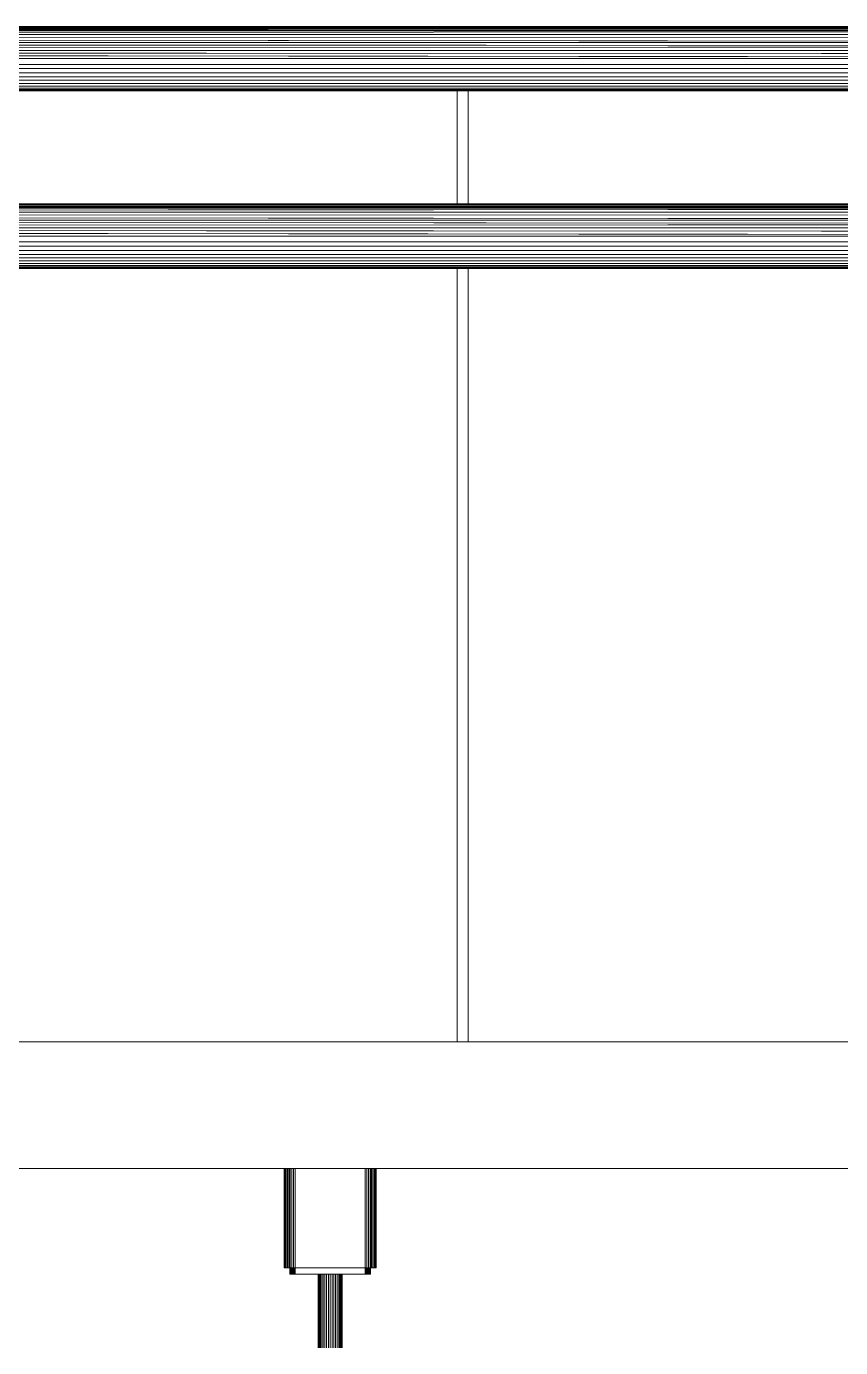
# Model space of a CAD drawing. Header units: centimetres. Extents: x -13467 to 3766, y -437 to 1921.
# Drawn here: x -7634.7 to -7570.5, y 94 to 198.2 of the extents above; entities that cross this region are included whole.
import ezdxf

# ---------------------------------------------------------------- set-up
doc = ezdxf.new("R2010")
doc.units = ezdxf.units.CM
doc.layers.add('G-IMPT', color=7, linetype='Continuous', lineweight=9)
doc.layers.add('M-EQPM', color=7, linetype='Continuous', lineweight=9)

# ---------------------------------------------------------------- blocks, each defined once
blk = doc.blocks.new('EQ-02-004 - EQ-02-004_dwg_Agrupar_892-1526218-Sección 1-1')
at = {"layer": 'G-IMPT'}
for p, q in [((-7427.12, 197.97), (-8683.59, 197.97)), ((-8056.59, 198.17), (-7426.62, 198.17)), ((-8056.59, 198.08), (-7426.62, 198.17)), ((-8056.59, 198.08), (-7426.62, 198.17)), ((-8056.59, 198.17), (-7426.62, 198.17)), ((-7426.62, 198.17), (-8056.59, 198.08)), ((-8056.59, 198.08), (-7426.62, 198.13)), ((-8056.59, 198.08), (-7426.62, 198.02)), ((-8056.59, 198.08), (-7426.62, 197.83)), ((-8056.59, 197.83), (-7426.62, 197.83)), ((-8056.59, 197.43), (-7426.62, 197.83)), ((-8056.59, 197.43), (-7426.62, 197.57)), ((-8056.59, 197.43), (-7426.62, 197.26)), ((-8056.59, 197.43), (-7426.62, 196.9)), ((-8056.59, 196.9), (-7426.62, 196.9)), ((-8056.59, 196.9), (-7426.62, 196.6)), ((-8056.59, 196.29), (-7426.62, 196.6)), ((-8056.59, 196.29), (-7426.62, 195.63)), ((-8056.59, 196.29), (-7426.62, 196.28)), ((-8056.59, 196.29), (-7426.62, 195.96)), ((-7426.62, 195.63), (-8684.09, 195.63)), ((-8054.09, 195.18), (-7432.12, 195.18)), ((-8054.09, 195.18), (-7432.12, 195.18)), ((-8054.09, 194.84), (-7432.12, 194.84)), ((-7432.12, 194.84), (-8054.09, 194.84)), ((-8054.09, 194.84), (-7432.12, 194.84)), ((-8054.09, 194.51), (-7432.12, 194.51)), ((-7432.12, 194.51), (-8054.09, 194.51)), ((-8054.09, 194.51), (-7432.12, 194.51)), ((-8054.09, 194.2), (-7432.12, 194.2)), ((-8054.09, 193.93), (-7432.12, 193.93)), ((-7432.12, 193.93), (-8054.09, 193.93)), ((-8054.09, 193.93), (-7432.12, 193.93)), ((-8054.09, 193.68), (-7432.12, 193.68)), ((-8054.09, 193.47), (-7432.12, 193.47)), ((-7432.12, 193.47), (-8054.09, 193.47)), ((-8054.09, 193.47), (-7432.12, 193.47)), ((-8054.09, 193.31), (-7432.12, 193.31)), ((-7432.12, 193.29), (-8054.09, 193.29)), ((-8054.09, 193.19), (-7432.12, 193.19)), ((-7432.12, 193.19), (-8054.09, 193.19)), ((-8054.09, 193.19), (-7432.12, 193.19)), ((-8054.09, 193.11), (-7432.12, 193.11)), ((-8054.09, 193.09), (-7432.12, 193.09)), ((-7432.12, 193.09), (-8054.09, 193.09)), ((-8054.09, 193.09), (-7432.12, 193.09)), ((-8683.59, 183.97), (-7427.12, 183.97)), ((-8056.59, 184.17), (-7426.62, 184.17)), ((-8056.59, 184.08), (-7426.62, 184.17)), ((-8056.59, 184.08), (-7426.62, 184.13)), ((-8056.59, 184.08), (-7426.62, 184.02)), ((-8056.59, 184.08), (-7426.62, 183.83)), ((-8056.59, 183.83), (-7426.62, 183.83)), ((-8056.59, 183.43), (-7426.62, 183.83)), ((-8056.59, 183.83), (-7426.62, 183.83)), ((-8056.59, 183.43), (-7426.62, 183.57)), ((-8056.59, 183.43), (-7426.62, 183.26)), ((-8056.59, 183.43), (-7426.62, 182.9)), ((-7426.62, 183.26), (-8056.59, 183.43)), ((-8056.59, 182.9), (-7426.62, 182.9)), ((-8056.59, 182.9), (-7426.62, 182.6)), ((-8056.59, 182.29), (-7426.62, 182.6)), ((-8056.59, 182.29), (-7426.62, 181.63)), ((-8056.59, 182.29), (-7426.62, 182.28)), ((-8056.59, 182.29), (-7426.62, 181.96)), ((-7426.62, 181.63), (-8684.09, 181.63)), ((-7432.12, 181.18), (-8054.09, 181.18)), ((-8054.09, 181.18), (-7432.12, 181.18)), ((-8054.09, 180.84), (-7432.12, 180.84)), ((-7432.12, 180.84), (-8054.09, 180.84)), ((-8054.09, 180.84), (-7432.12, 180.84)), ((-8054.09, 180.51), (-7432.12, 180.51)), ((-7432.12, 180.51), (-8054.09, 180.51)), ((-8054.09, 180.51), (-7432.12, 180.51)), ((-8054.09, 180.2), (-7432.12, 180.2)), ((-8054.09, 179.93), (-7432.12, 179.93)), ((-7432.12, 179.93), (-8054.09, 179.93)), ((-8054.09, 179.93), (-7432.12, 179.93)), ((-8054.09, 179.68), (-7432.12, 179.68)), ((-8054.09, 179.47), (-7432.12, 179.47)), ((-7432.12, 179.47), (-8054.09, 179.47)), ((-8054.09, 179.47), (-7432.12, 179.47)), ((-8054.09, 179.31), (-7432.12, 179.31)), ((-8054.09, 179.29), (-7432.12, 179.29)), ((-8054.09, 179.19), (-7432.12, 179.19)), ((-7432.12, 179.19), (-8054.09, 179.19)), ((-8054.09, 179.19), (-7432.12, 179.19)), ((-8054.09, 179.11), (-7432.12, 179.11)), ((-8054.09, 179.09), (-7432.12, 179.09)), ((-7432.12, 179.09), (-8054.09, 179.09)), ((-8054.09, 179.09), (-7432.12, 179.09)), ((-7432.12, 118.13), (-8054.09, 118.13)), ((-7432.12, 118.13), (-8054.09, 118.13)), ((-8388.09, 108.13), (-7432.12, 108.13)), ((-7432.12, 108.13), (-8388.09, 108.13))]:
    blk.add_line(p, q, dxfattribs=at)
at = {"layer": 'G-IMPT', "flags": 128}
for points in [[(-8684.09, 198.17), (-8390.13, 198.17), (-8056.59, 198.17), (-7426.62, 198.17), (-7426.62, 198.13), (-7426.62, 198.02), (-8056.59, 198.08), (-8056.59, 197.83)], [(-8056.59, 197.83), (-8390.13, 197.83), (-8390.13, 197.43), (-8056.59, 197.43), (-8056.59, 197.83), (-7426.62, 197.83), (-8056.59, 198.08), (-7426.62, 197.83)], [(-7426.62, 198.17), (-7426.62, 198.13), (-8056.59, 198.08), (-8056.59, 197.83)], [(-7426.62, 198.02), (-8056.59, 198.08), (-7426.62, 198.13), (-7426.62, 198.02), (-7426.62, 197.83)], [(-7426.62, 197.83), (-7426.62, 197.57), (-8056.59, 197.43), (-7426.62, 197.83), (-8056.59, 197.43), (-8056.59, 196.9), (-8390.13, 196.9), (-8390.13, 197.43), (-8684.09, 197.57), (-8684.09, 197.83), (-8390.13, 197.43), (-8684.09, 197.83), (-8390.13, 197.83), (-8390.13, 197.43), (-8056.59, 197.43), (-8056.59, 197.83), (-7426.62, 197.83), (-7426.62, 197.57)], [(-7426.62, 197.26), (-8056.59, 197.43), (-8056.59, 196.9), (-8390.13, 196.9), (-8390.13, 196.29)], [(-7426.62, 197.57), (-7426.62, 197.26), (-8056.59, 197.43), (-7426.62, 197.57)], [(-8056.59, 196.9), (-7426.62, 196.9), (-8056.59, 197.43), (-7426.62, 196.9), (-7426.62, 197.26)], [(-7426.62, 196.6), (-7426.62, 196.9), (-8056.59, 196.9), (-7426.62, 196.6), (-8056.59, 196.9)], [(-8056.59, 196.29), (-8390.13, 196.29), (-8684.09, 195.63), (-7426.62, 195.63), (-8056.59, 196.29), (-7426.62, 196.6)], [(-7426.62, 196.6), (-8056.59, 196.29), (-7426.62, 196.28)], [(-7426.62, 195.63), (-8056.59, 196.29), (-7426.62, 195.96), (-7426.62, 196.28)], [(-8684.09, 195.63), (-8684.09, 195.18), (-8684.09, 195.63), (-7426.62, 195.63), (-7426.62, 195.18), (-7432.12, 195.18), (-8054.09, 195.18), (-8054.09, 184.17)], [(-7426.62, 184.17), (-8056.59, 184.08), (-8390.13, 184.08), (-8684.09, 184.17), (-8390.13, 184.17)], [(-8684.09, 184.17), (-8390.13, 184.17), (-8056.59, 184.17), (-7426.62, 184.17), (-7426.62, 184.13), (-7426.62, 184.02), (-7426.62, 184.13), (-8056.59, 184.08), (-7426.62, 184.02), (-7426.62, 183.83), (-8056.59, 184.08), (-7426.62, 183.83), (-8056.59, 183.83)], [(-8390.13, 183.83), (-8056.59, 183.83), (-8056.59, 184.08), (-7426.62, 184.02), (-7426.62, 183.83)], [(-7426.62, 184.17), (-8056.59, 184.17), (-8055.84, 184.17)], [(-7426.62, 183.83), (-7426.62, 183.57), (-8056.59, 183.43), (-7426.62, 183.83), (-8056.59, 183.43)], [(-7426.62, 183.57), (-8056.59, 183.43), (-7426.62, 183.26)], [(-8056.59, 182.9), (-7426.62, 182.9), (-8056.59, 183.43), (-7426.62, 182.9), (-7426.62, 183.26), (-7426.62, 182.9)], [(-8056.59, 182.9), (-8056.59, 182.29), (-8390.13, 182.29), (-8684.09, 181.63), (-7426.62, 181.63), (-8056.59, 182.29), (-7426.62, 182.6)], [(-7426.62, 182.6), (-7426.62, 182.9), (-8056.59, 182.9), (-7426.62, 182.6), (-8056.59, 182.9)], [(-7426.62, 182.6), (-8056.59, 182.29), (-7426.62, 182.28)], [(-7426.62, 181.63), (-8056.59, 182.29), (-7426.62, 181.96), (-7426.62, 182.28)], [(-8059.09, 181.18), (-8387.63, 181.18), (-8392.63, 181.18), (-8678.59, 181.18), (-8684.09, 181.18), (-8684.09, 181.63), (-7426.62, 181.63), (-7426.62, 181.18), (-7432.12, 181.18), (-8054.09, 181.18), (-8059.09, 181.18), (-8387.63, 181.18)], [(-7432.12, 118.13), (-7432.12, 181.18), (-7432.12, 118.13), (-8054.09, 118.13), (-8054.09, 181.18), (-8059.09, 181.18)], [(-8388.09, 108.13), (-7432.12, 108.13), (-7432.12, 102.63), (-7427.12, 102.63), (-7427.12, 171.63), (-7426.62, 171.63), (-7426.62, 181.18), (-7432.12, 181.18)]]:
    blk.add_lwpolyline(points, dxfattribs=at)
for points in [[(-7426.62, 195.96), (-7426.62, 196.28), (-8056.59, 196.29)], [(-7432.12, 194.2), (-8054.09, 194.2)], [(-7432.12, 193.68), (-8054.09, 193.68)], [(-7432.12, 193.31), (-8054.09, 193.31)], [(-7432.12, 193.11), (-8054.09, 193.11)], [(-7426.62, 184.17), (-7426.62, 184.13), (-8056.59, 184.08), (-8056.59, 183.83), (-8390.13, 183.83), (-8390.13, 184.08), (-8684.09, 184.13), (-8684.09, 184.17), (-8390.13, 184.08), (-8056.59, 184.08)], [(-7426.62, 181.96), (-7426.62, 182.28), (-8056.59, 182.29)], [(-7432.12, 180.2), (-8054.09, 180.2)], [(-7432.12, 179.68), (-8054.09, 179.68)], [(-7432.12, 179.31), (-8054.09, 179.31)], [(-7432.12, 179.11), (-8054.09, 179.11)]]:
    blk.add_lwpolyline(points, close=True, dxfattribs=at)
blk = doc.blocks.new('EQ-02-004 - EQ-02-004_dwg-1526208-Sección 1-1')
blk.add_blockref('EQ-02-004 - EQ-02-004_dwg_Agrupar_892-1526218-Sección 1-1', (0, 0))
blk = doc.blocks.new('EQ-02-004 - EQ-02-004-1526283-Sección 1-1')
blk.add_blockref('EQ-02-004 - EQ-02-004_dwg-1526208-Sección 1-1', (0, 0))
blk = doc.blocks.new('EQ-06-011 - EQ-06-011_dwg_Agrupar_878-1573524-Sección 1-1')
at = {"layer": 'M-EQPM', "color": 136, "true_color": 0x007f7f}
for p, q in [((-7600.7, 184.17), (-7600.7, 193.11)), ((-7600.7, 193.11), (-7600.7, 184.17)), ((-7600.7, 193.11), (-7600.7, 184.17)), ((-7599.83, 184.17), (-7599.83, 193.11)), ((-7599.83, 193.11), (-7599.83, 184.17)), ((-7599.83, 184.17), (-7599.83, 193.11)), ((-7600.7, 118.13), (-7600.7, 179.11)), ((-7600.7, 179.11), (-7600.7, 118.13)), ((-7600.7, 179.11), (-7600.7, 118.13)), ((-7599.83, 118.13), (-7599.83, 179.11)), ((-7599.83, 179.11), (-7599.83, 118.13)), ((-7599.83, 118.13), (-7599.83, 179.11)), ((-7614.33, 100.3), (-7614.33, 108.13)), ((-7614.33, 108.13), (-7614.33, 100.3)), ((-7614.32, 100.3), (-7614.32, 108.13)), ((-7614.29, 100.3), (-7614.29, 108.13)), ((-7614.24, 108.13), (-7614.24, 100.3)), ((-7614.17, 100.3), (-7614.17, 108.13)), ((-7614.08, 108.13), (-7614.08, 100.3)), ((-7613.97, 100.3), (-7613.97, 108.13)), ((-7613.9, 100.3), (-7613.9, 108.13)), ((-7613.86, 100.3), (-7613.86, 108.13)), ((-7613.73, 100.3), (-7613.73, 108.13)), ((-7613.6, 108.13), (-7613.6, 100.3)), ((-7613.6, 108.13), (-7613.6, 100.3)), ((-7613.46, 108.13), (-7613.46, 100.3)), ((-7613.46, 100.3), (-7613.46, 108.13)), ((-7607.95, 108.13), (-7607.95, 100.3)), ((-7607.95, 100.3), (-7607.95, 108.13)), ((-7607.82, 100.3), (-7607.82, 108.13)), ((-7607.82, 100.3), (-7607.82, 108.13)), ((-7607.68, 100.3), (-7607.68, 108.13)), ((-7607.56, 100.3), (-7607.56, 108.13)), ((-7607.52, 100.3), (-7607.52, 108.13)), ((-7607.44, 108.13), (-7607.44, 100.3)), ((-7607.34, 108.13), (-7607.34, 100.3)), ((-7607.25, 100.3), (-7607.25, 108.13)), ((-7607.18, 108.13), (-7607.18, 100.3)), ((-7607.12, 108.13), (-7607.12, 100.3)), ((-7607.09, 100.3), (-7607.09, 108.13)), ((-7607.08, 100.3), (-7607.08, 108.13)), ((-7607.08, 108.13), (-7607.08, 100.3)), ((-7614.33, 100.3), (-7614.32, 100.3)), ((-7614.29, 100.3), (-7614.32, 100.3)), ((-7614.24, 100.3), (-7614.29, 100.3)), ((-7614.17, 100.3), (-7614.24, 100.3)), ((-7614.08, 100.3), (-7614.17, 100.3)), ((-7613.97, 100.3), (-7614.08, 100.3)), ((-7613.86, 100.3), (-7613.97, 100.3)), ((-7613.9, 99.8), (-7613.9, 100.3)), ((-7613.9, 100.3), (-7613.9, 99.8)), ((-7613.9, 100.3), (-7613.9, 99.8)), ((-7613.9, 100.3), (-7613.9, 99.8)), ((-7613.9, 99.8), (-7613.9, 100.3)), ((-7613.89, 99.8), (-7613.89, 100.3)), ((-7613.89, 99.8), (-7613.89, 100.3)), ((-7613.88, 100.3), (-7613.88, 99.8)), ((-7613.88, 100.3), (-7613.88, 99.8)), ((-7613.88, 100.3), (-7613.88, 99.8)), ((-7613.88, 99.8), (-7613.88, 100.3)), ((-7613.73, 100.3), (-7613.86, 100.3)), ((-7613.85, 100.3), (-7613.85, 99.8)), ((-7613.85, 100.3), (-7613.85, 99.8)), ((-7613.85, 100.3), (-7613.85, 99.8)), ((-7613.85, 100.3), (-7613.85, 99.8)), ((-7613.81, 99.8), (-7613.81, 100.3)), ((-7613.81, 99.8), (-7613.81, 100.3)), ((-7613.77, 99.8), (-7613.77, 100.3)), ((-7613.77, 100.3), (-7613.77, 99.8)), ((-7613.77, 100.3), (-7613.77, 99.8)), ((-7613.77, 100.3), (-7613.77, 99.8)), ((-7613.73, 100.3), (-7613.6, 100.3)), ((-7613.72, 100.3), (-7613.72, 99.8)), ((-7613.72, 100.3), (-7613.72, 99.8)), ((-7613.66, 100.3), (-7613.66, 99.8)), ((-7613.66, 99.8), (-7613.66, 100.3)), ((-7613.66, 100.3), (-7613.66, 99.8)), ((-7613.66, 100.3), (-7613.66, 99.8)), ((-7613.6, 100.3), (-7613.46, 100.3)), ((-7613.6, 99.8), (-7613.6, 100.3)), ((-7613.6, 100.3), (-7613.6, 99.8)), ((-7613.6, 99.8), (-7613.6, 100.3)), ((-7613.6, 100.3), (-7613.6, 99.8)), ((-7613.6, 100.3), (-7613.46, 100.3)), ((-7613.53, 100.3), (-7613.53, 99.8)), ((-7613.53, 100.3), (-7613.53, 99.8)), ((-7613.46, 100.3), (-7607.95, 100.3)), ((-7613.46, 100.3), (-7613.46, 99.8)), ((-7613.46, 100.3), (-7607.95, 100.3)), ((-7607.95, 100.3), (-7607.82, 100.3)), ((-7607.95, 100.3), (-7607.95, 99.8)), ((-7607.95, 100.3), (-7607.82, 100.3)), ((-7607.88, 99.8), (-7607.88, 100.3)), ((-7607.88, 100.3), (-7607.88, 99.8)), ((-7607.68, 100.3), (-7607.82, 100.3)), ((-7607.82, 99.8), (-7607.82, 100.3)), ((-7607.82, 99.8), (-7607.82, 100.3)), ((-7607.82, 100.3), (-7607.82, 99.8)), ((-7607.82, 99.8), (-7607.82, 100.3)), ((-7607.82, 100.3), (-7607.68, 100.3)), ((-7607.68, 100.3), (-7607.82, 100.3)), ((-7607.75, 99.8), (-7607.75, 100.3)), ((-7607.75, 99.8), (-7607.75, 100.3)), ((-7607.75, 100.3), (-7607.75, 99.8)), ((-7607.75, 100.3), (-7607.75, 99.8)), ((-7607.7, 100.3), (-7607.7, 99.8)), ((-7607.7, 99.8), (-7607.7, 100.3)), ((-7607.56, 100.3), (-7607.68, 100.3)), ((-7607.64, 99.8), (-7607.64, 100.3)), ((-7607.64, 100.3), (-7607.64, 99.8)), ((-7607.64, 100.3), (-7607.64, 99.8)), ((-7607.64, 100.3), (-7607.64, 99.8)), ((-7607.6, 100.3), (-7607.6, 99.8)), ((-7607.6, 100.3), (-7607.6, 99.8)), ((-7607.56, 100.3), (-7607.44, 100.3)), ((-7607.56, 99.8), (-7607.56, 100.3)), ((-7607.56, 99.8), (-7607.56, 100.3)), ((-7607.56, 100.3), (-7607.56, 99.8)), ((-7607.56, 100.3), (-7607.56, 99.8)), ((-7607.54, 99.8), (-7607.54, 100.3)), ((-7607.54, 100.3), (-7607.54, 99.8)), ((-7607.54, 99.8), (-7607.54, 100.3)), ((-7607.54, 100.3), (-7607.54, 99.8)), ((-7607.52, 100.3), (-7607.52, 99.8)), ((-7607.52, 100.3), (-7607.52, 99.8)), ((-7607.52, 100.3), (-7607.52, 99.8)), ((-7607.52, 100.3), (-7607.52, 99.8)), ((-7607.52, 100.3), (-7607.52, 99.8)), ((-7607.44, 100.3), (-7607.34, 100.3)), ((-7607.34, 100.3), (-7607.25, 100.3)), ((-7607.18, 100.3), (-7607.25, 100.3)), ((-7607.12, 100.3), (-7607.18, 100.3)), ((-7607.09, 100.3), (-7607.12, 100.3)), ((-7607.09, 100.3), (-7607.08, 100.3)), ((-7613.9, 99.8), (-7613.53, 99.8)), ((-7613.9, 99.8), (-7613.89, 99.8)), ((-7613.9, 99.8), (-7613.89, 99.8)), ((-7613.88, 99.8), (-7613.89, 99.8)), ((-7613.46, 99.8), (-7613.89, 99.8)), ((-7613.89, 99.8), (-7613.88, 99.8)), ((-7613.85, 99.8), (-7613.88, 99.8)), ((-7613.88, 99.8), (-7613.85, 99.8)), ((-7613.81, 99.8), (-7613.85, 99.8)), ((-7613.85, 99.8), (-7613.81, 99.8)), ((-7613.77, 99.8), (-7613.81, 99.8)), ((-7613.81, 99.8), (-7613.77, 99.8)), ((-7613.77, 99.8), (-7613.72, 99.8)), ((-7613.77, 99.8), (-7613.72, 99.8)), ((-7613.66, 99.8), (-7613.72, 99.8)), ((-7613.66, 99.8), (-7613.72, 99.8)), ((-7613.6, 99.8), (-7613.66, 99.8)), ((-7613.66, 99.8), (-7613.6, 99.8)), ((-7613.6, 99.8), (-7613.53, 99.8)), ((-7613.6, 99.8), (-7613.53, 99.8)), ((-7613.46, 99.8), (-7613.53, 99.8)), ((-7613.53, 99.8), (-7613.46, 99.8)), ((-7613.46, 99.8), (-7607.95, 99.8)), ((-7611.65, 94), (-7611.65, 99.8)), ((-7611.65, 94), (-7611.65, 99.8)), ((-7611.65, 94), (-7611.65, 99.8)), ((-7611.64, 94), (-7611.64, 99.8)), ((-7611.64, 99.8), (-7611.64, 94)), ((-7611.64, 99.8), (-7611.64, 94)), ((-7611.6, 94), (-7611.6, 99.8)), ((-7611.6, 94), (-7611.6, 99.8)), ((-7611.6, 94), (-7611.6, 99.8)), ((-7611.55, 94), (-7611.55, 99.8)), ((-7611.55, 99.8), (-7611.55, 94)), ((-7611.55, 94), (-7611.55, 99.8)), ((-7611.47, 94), (-7611.47, 99.8)), ((-7611.47, 99.8), (-7611.47, 94)), ((-7611.47, 99.8), (-7611.47, 94)), ((-7611.37, 94), (-7611.37, 99.8)), ((-7611.37, 94), (-7611.37, 99.8)), ((-7611.37, 94), (-7611.37, 99.8)), ((-7611.26, 94), (-7611.26, 99.8)), ((-7611.26, 99.8), (-7611.26, 94)), ((-7611.26, 99.8), (-7611.26, 94)), ((-7611.13, 94), (-7611.13, 99.8)), ((-7611.13, 94), (-7611.13, 99.8)), ((-7611.13, 94), (-7611.13, 99.8)), ((-7611, 94), (-7611, 99.8)), ((-7611, 99.8), (-7611, 94)), ((-7611, 94), (-7611, 99.8)), ((-7610.85, 94), (-7610.85, 99.8)), ((-7610.85, 99.8), (-7610.85, 94)), ((-7610.85, 99.8), (-7610.85, 94)), ((-7610.71, 94), (-7610.71, 99.8)), ((-7610.56, 94), (-7610.56, 99.8)), ((-7610.56, 94), (-7610.56, 99.8)), ((-7610.56, 99.8), (-7610.56, 94)), ((-7610.42, 94), (-7610.42, 99.8)), ((-7610.42, 94), (-7610.42, 99.8)), ((-7610.42, 99.8), (-7610.42, 94)), ((-7610.28, 94), (-7610.28, 99.8)), ((-7610.28, 94), (-7610.28, 99.8)), ((-7610.28, 99.8), (-7610.28, 94)), ((-7610.15, 94), (-7610.15, 99.8)), ((-7610.15, 99.8), (-7610.15, 94)), ((-7610.15, 94), (-7610.15, 99.8)), ((-7610.04, 94), (-7610.04, 99.8)), ((-7610.04, 94), (-7610.04, 99.8)), ((-7610.04, 99.8), (-7610.04, 94)), ((-7609.94, 94), (-7609.94, 99.8)), ((-7609.94, 99.8), (-7609.94, 94)), ((-7609.94, 94), (-7609.94, 99.8)), ((-7609.87, 94), (-7609.87, 99.8)), ((-7609.87, 94), (-7609.87, 99.8)), ((-7609.87, 99.8), (-7609.87, 94)), ((-7609.81, 94), (-7609.81, 99.8)), ((-7609.81, 94), (-7609.81, 99.8)), ((-7609.81, 99.8), (-7609.81, 94)), ((-7609.78, 94), (-7609.78, 99.8)), ((-7609.78, 99.8), (-7609.78, 94)), ((-7609.78, 94), (-7609.78, 99.8)), ((-7609.76, 94), (-7609.76, 99.8)), ((-7609.76, 94), (-7609.76, 99.8)), ((-7609.76, 94), (-7609.76, 99.8)), ((-7607.95, 99.8), (-7607.52, 99.8)), ((-7607.95, 99.8), (-7607.88, 99.8)), ((-7607.88, 99.8), (-7607.95, 99.8)), ((-7607.88, 99.8), (-7607.95, 99.8)), ((-7607.82, 99.8), (-7607.88, 99.8)), ((-7607.52, 99.8), (-7607.88, 99.8)), ((-7607.82, 99.8), (-7607.88, 99.8)), ((-7607.75, 99.8), (-7607.82, 99.8)), ((-7607.82, 99.8), (-7607.75, 99.8)), ((-7607.75, 99.8), (-7607.7, 99.8)), ((-7607.75, 99.8), (-7607.7, 99.8)), ((-7607.64, 99.8), (-7607.7, 99.8)), ((-7607.7, 99.8), (-7607.64, 99.8)), ((-7607.64, 99.8), (-7607.6, 99.8)), ((-7607.64, 99.8), (-7607.6, 99.8)), ((-7607.56, 99.8), (-7607.6, 99.8)), ((-7607.56, 99.8), (-7607.6, 99.8)), ((-7607.54, 99.8), (-7607.56, 99.8)), ((-7607.56, 99.8), (-7607.54, 99.8)), ((-7607.54, 99.8), (-7607.52, 99.8)), ((-7607.54, 99.8), (-7607.52, 99.8)), ((-7607.52, 99.8), (-7607.52, 99.8)), ((-7607.52, 99.8), (-7607.52, 99.8)), ((-7607.52, 99.8), (-7607.52, 99.8))]:
    blk.add_line(p, q, dxfattribs=at)
at = {"layer": 'M-EQPM', "color": 136, "true_color": 0x007f7f, "flags": 128}
for points in [[(-7614.33, 100.3), (-7614.32, 100.3), (-7614.29, 100.3), (-7614.29, 108.13)], [(-7614.32, 108.13), (-7614.32, 100.3), (-7614.33, 100.3), (-7614.33, 108.13)], [(-7614.32, 108.13), (-7614.32, 100.3), (-7614.29, 100.3), (-7614.24, 100.3), (-7614.29, 100.3), (-7614.29, 108.13)], [(-7614.17, 108.13), (-7614.17, 100.3), (-7614.24, 100.3), (-7614.24, 108.13)], [(-7614.24, 108.13), (-7614.24, 100.3), (-7614.17, 100.3), (-7614.08, 100.3), (-7614.08, 108.13)], [(-7614.17, 108.13), (-7614.17, 100.3), (-7614.08, 100.3), (-7613.97, 100.3), (-7613.86, 100.3), (-7613.86, 108.13)], [(-7613.97, 108.13), (-7613.97, 100.3), (-7614.08, 100.3), (-7614.08, 108.13)], [(-7613.97, 108.13), (-7613.97, 100.3), (-7613.86, 100.3), (-7613.73, 100.3)], [(-7613.73, 100.3), (-7613.86, 100.3), (-7613.86, 108.13)], [(-7613.6, 108.13), (-7613.6, 100.3), (-7613.73, 100.3), (-7613.73, 108.13)], [(-7613.73, 108.13), (-7613.73, 100.3), (-7613.6, 100.3)], [(-7613.6, 100.3), (-7613.46, 100.3), (-7613.46, 108.13)], [(-7607.95, 108.13), (-7607.95, 100.3), (-7613.46, 100.3)], [(-7607.82, 108.13), (-7607.82, 100.3), (-7607.95, 100.3)], [(-7607.68, 108.13), (-7607.68, 100.3), (-7607.56, 100.3)], [(-7607.56, 100.3), (-7607.68, 100.3), (-7607.68, 108.13)], [(-7607.56, 108.13), (-7607.56, 100.3), (-7607.44, 100.3), (-7607.44, 108.13)], [(-7607.56, 108.13), (-7607.56, 100.3), (-7607.44, 100.3)], [(-7607.44, 108.13), (-7607.44, 100.3), (-7607.34, 100.3), (-7607.25, 100.3), (-7607.25, 108.13)], [(-7607.44, 100.3), (-7607.34, 100.3), (-7607.25, 100.3), (-7607.18, 100.3), (-7607.18, 108.13)], [(-7607.18, 108.13), (-7607.18, 100.3), (-7607.12, 100.3), (-7607.18, 100.3), (-7607.25, 100.3), (-7607.25, 108.13)], [(-7607.08, 100.3), (-7607.09, 100.3), (-7607.12, 100.3), (-7607.12, 108.13)], [(-7607.12, 108.13), (-7607.12, 100.3), (-7607.09, 100.3), (-7607.09, 108.13)], [(-7607.08, 108.13), (-7607.08, 100.3), (-7607.09, 100.3), (-7607.09, 108.13)], [(-7613.89, 99.8), (-7613.9, 99.8), (-7613.89, 99.8), (-7613.89, 100.3)], [(-7613.89, 100.3), (-7613.89, 99.8), (-7613.9, 99.8), (-7613.9, 100.3)], [(-7613.88, 99.8), (-7613.89, 99.8), (-7613.89, 100.3)], [(-7613.88, 100.3), (-7613.88, 99.8), (-7613.89, 99.8), (-7613.89, 100.3)], [(-7613.85, 99.8), (-7613.88, 99.8), (-7613.88, 100.3)], [(-7613.85, 100.3), (-7613.85, 99.8), (-7613.88, 99.8)], [(-7613.85, 100.3), (-7613.85, 99.8), (-7613.81, 99.8), (-7613.81, 100.3)], [(-7613.85, 99.8), (-7613.81, 99.8), (-7613.81, 100.3)], [(-7613.77, 99.8), (-7613.81, 99.8), (-7613.81, 100.3)], [(-7613.77, 100.3), (-7613.77, 99.8), (-7613.81, 99.8), (-7613.81, 100.3)], [(-7613.77, 100.3), (-7613.77, 99.8), (-7613.72, 99.8), (-7613.72, 100.3)], [(-7613.77, 99.8), (-7613.72, 99.8), (-7613.72, 100.3)], [(-7613.66, 99.8), (-7613.72, 99.8), (-7613.72, 100.3)], [(-7613.66, 100.3), (-7613.66, 99.8), (-7613.72, 99.8), (-7613.72, 100.3)], [(-7613.66, 100.3), (-7613.66, 99.8), (-7613.6, 99.8)], [(-7613.66, 99.8), (-7613.6, 99.8), (-7613.6, 100.3)], [(-7613.6, 100.3), (-7613.6, 99.8), (-7613.53, 99.8), (-7613.53, 100.3)], [(-7613.6, 99.8), (-7613.53, 99.8), (-7613.53, 100.3)], [(-7607.95, 100.3), (-7607.95, 99.8), (-7613.46, 99.8), (-7613.53, 99.8), (-7613.53, 100.3)], [(-7613.46, 99.8), (-7613.53, 99.8), (-7613.53, 100.3)], [(-7607.88, 100.3), (-7607.88, 99.8), (-7607.95, 99.8), (-7607.95, 100.3)], [(-7607.88, 100.3), (-7607.88, 99.8), (-7607.95, 99.8)], [(-7607.82, 99.8), (-7607.88, 99.8), (-7607.88, 100.3)], [(-7607.82, 100.3), (-7607.82, 99.8), (-7607.88, 99.8), (-7607.88, 100.3)], [(-7607.75, 99.8), (-7607.82, 99.8), (-7607.82, 100.3)], [(-7607.75, 100.3), (-7607.75, 99.8), (-7607.82, 99.8)], [(-7607.75, 100.3), (-7607.75, 99.8), (-7607.7, 99.8), (-7607.7, 100.3)], [(-7607.75, 99.8), (-7607.7, 99.8), (-7607.7, 100.3)], [(-7607.64, 99.8), (-7607.7, 99.8), (-7607.7, 100.3)], [(-7607.64, 100.3), (-7607.64, 99.8), (-7607.7, 99.8), (-7607.7, 100.3)], [(-7607.64, 100.3), (-7607.64, 99.8), (-7607.6, 99.8), (-7607.6, 100.3)], [(-7607.64, 99.8), (-7607.6, 99.8), (-7607.6, 100.3)], [(-7607.56, 99.8), (-7607.6, 99.8), (-7607.6, 100.3)], [(-7607.56, 100.3), (-7607.56, 99.8), (-7607.6, 99.8), (-7607.6, 100.3)], [(-7607.56, 100.3), (-7607.56, 99.8), (-7607.54, 99.8)], [(-7607.56, 99.8), (-7607.54, 99.8), (-7607.54, 100.3)], [(-7607.54, 100.3), (-7607.54, 99.8), (-7607.52, 99.8), (-7607.52, 100.3)], [(-7607.54, 99.8), (-7607.52, 99.8), (-7607.52, 100.3)], [(-7607.52, 100.3), (-7607.52, 99.8), (-7607.52, 99.8), (-7607.52, 100.3)], [(-7607.52, 99.8), (-7607.52, 99.8), (-7607.52, 100.3)], [(-7613.53, 99.8), (-7613.46, 99.8), (-7607.95, 99.8)]]:
    blk.add_lwpolyline(points, dxfattribs=at)
for points in [[(-7607.34, 108.13), (-7607.34, 100.3)], [(-7613.46, 100.3), (-7613.46, 99.8)], [(-7607.52, 100.3), (-7607.52, 99.8)], [(-7610.71, 94), (-7610.71, 99.8)]]:
    blk.add_lwpolyline(points, close=True, dxfattribs=at)
blk = doc.blocks.new('EQ-06-011 - EQ-06-011_dwg_Agrupar_454-1573527-Sección 1-1')
blk.add_blockref('EQ-06-011 - EQ-06-011_dwg_Agrupar_878-1573524-Sección 1-1', (0, 0))
blk = doc.blocks.new('EQ-06-011 - EQ-06-011_dwg-1573519-Sección 1-1')
blk.add_blockref('EQ-06-011 - EQ-06-011_dwg_Agrupar_454-1573527-Sección 1-1', (0, 0))
blk = doc.blocks.new('EQ-06-011 - EQ-06-011-1573533-Sección 1-1')
blk.add_blockref('EQ-06-011 - EQ-06-011_dwg-1573519-Sección 1-1', (0, 0))
blk = doc.blocks.new('PQ_RVR_MEP-01_ZZ_ZZ_MO_T_A_rvt-1-Sección 1-1')
at = {"layer": 'M-EQPM', "lineweight": 9}
for name in ['EQ-06-011 - EQ-06-011-1573533-Sección 1-1', 'EQ-02-004 - EQ-02-004-1526283-Sección 1-1']:
    blk.add_blockref(name, (0, 0), dxfattribs=at)

msp = doc.modelspace()

# ---------------------------------------------------------------- block references
at = {"lineweight": 5}
msp.add_blockref('PQ_RVR_MEP-01_ZZ_ZZ_MO_T_A_rvt-1-Sección 1-1', (0, 0), dxfattribs=at)

doc.saveas('drawing.dxf')
